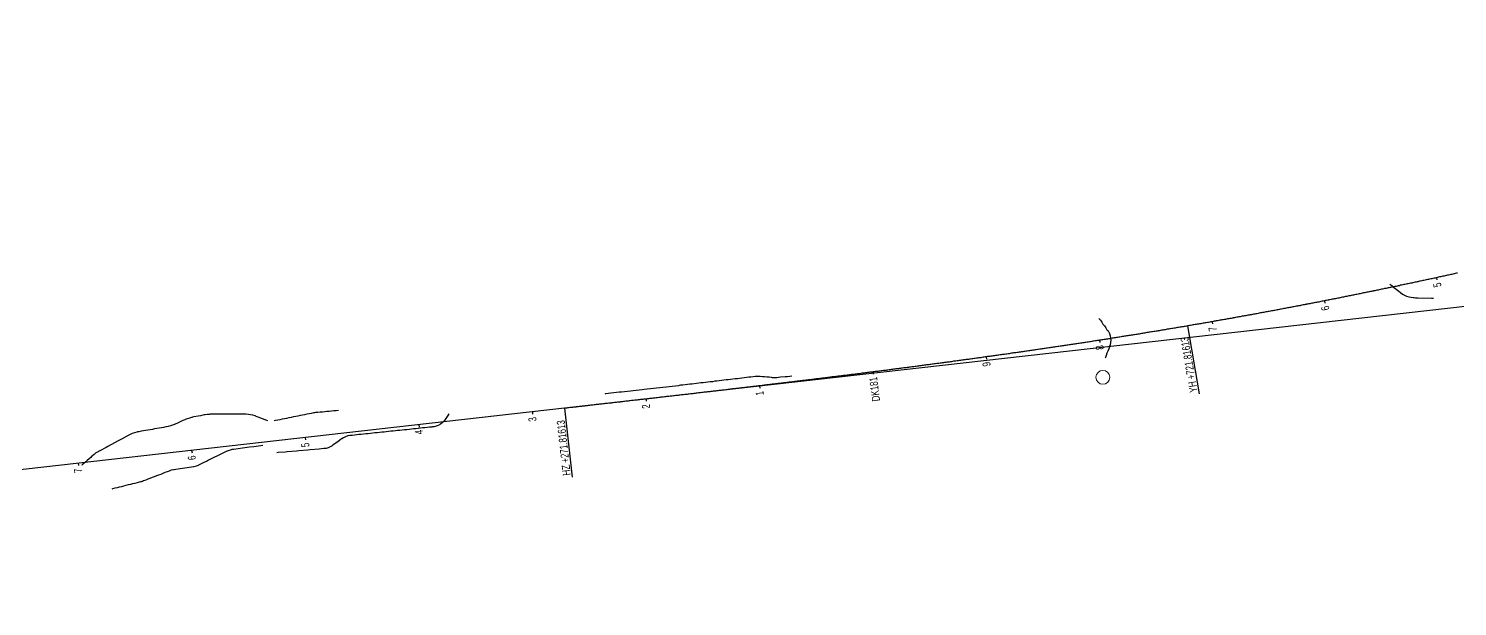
# Model space of a CAD drawing. Header units: millimetres. Extents: x 497834 to 621495, y 3353175 to 3430424.
# Drawn here: x 512347 to 513597, y 3363492 to 3363998 of the extents above; entities that cross this region are included whole.
import ezdxf

# ---------------------------------------------------------------- set-up
doc = ezdxf.new("R2010")
doc.units = ezdxf.units.MM
for name, color, linetype in [('DK改路中线', 7, 'Continuous'), ('dl6', 7, 'Continuous'), ('房屋圆', 7, 'Continuous'), ('沪乍杭打线-0.0-200.8段-施工系转设计系成果-2000坐标系-左线_中线_交点', 7, 'Continuous'), ('沪乍杭打线-0.0-200.8段-施工系转设计系成果-2000坐标系-左线_五大桩', 7, 'Continuous'), ('沪乍杭打线-0.0-200.8段-施工系转设计系成果-2000坐标系-左线_里程', 7, 'Continuous')]:
    doc.layers.add(name, color=color, linetype=linetype)
doc.styles.add('PM_LC', font='slromans.shx', dxfattribs={"width": 0.75, "bigfont": 'hztxt.shx'})
doc.styles.add('PM_QX', font='slromans.shx', dxfattribs={"width": 0.75, "bigfont": 'hztxt.shx'})

msp = doc.modelspace()

# ---------------------------------------------------------------- linework, layer by layer
at = {"layer": 'DK改路中线', "color": 3, "linetype": 'Continuous', "ltscale": 2}
msp.add_lwpolyline([(513537.6, 3363774.3), (513539.2, 3363773.1), (513540.8, 3363771.8), (513545.5, 3363768.1), (513547, 3363766.9, 0.160676), (513547, 3363766.9), (513548.6, 3363765.7), (513550.4, 3363764.7), (513552.2, 3363763.9), (513554.1, 3363763.3), (513556.1, 3363762.8), (513558, 3363762.6), (513558.7, 3363762.6), (513560, 3363762.5), (513562, 3363762.4), (513574, 3363762), (513575.8, 3363762)], format="xyb", dxfattribs=at)
at = {"layer": 'DK改路中线', "color": 3, "linetype": 'Continuous', "ltscale": 2, "flags": 128}
for points in [[(513283.1, 3363744.3), (513284.3, 3363742.7), (513285.5, 3363741), (513286.6, 3363739.4), (513287.8, 3363737.8), (513289, 3363736.2), (513290.1, 3363734.5), (513290.6, 3363733.9, -0.252989), (513291.3, 3363732.9), (513292.2, 3363731.1), (513292.9, 3363729.2), (513293.3, 3363727.3), (513293.4, 3363725.3), (513293.3, 3363723.3), (513292.9, 3363721.3), (513292.4, 3363719.7), (513292.3, 3363719.4), (513291.6, 3363717.6), (513290.9, 3363715.7), (513290.1, 3363713.8), (513289.4, 3363712), (513288.7, 3363710.1), (513288.5, 3363709.7)], [(513014.5, 3363693.7), (513012.5, 3363693.5), (513010.5, 3363693.3), (513008.5, 3363693.1), (513004.5, 3363692.8), (513002.6, 3363692.6), (513001.3, 3363692.5, -0.045405), (513000.6, 3363692.4), (512998.6, 3363692.4), (512997.6, 3363692.5), (512996.6, 3363692.6), (512994.6, 3363692.8), (512992.6, 3363692.9), (512990.6, 3363693.1), (512988.6, 3363693.3), (512986.6, 3363693.5), (512986.4, 3363693.5, 0.052304), (512984.6, 3363693.6), (512982.6, 3363693.5), (512982.2, 3363693.5), (512980.6, 3363693.3), (512978.6, 3363693), (512976.7, 3363692.8), (512974.7, 3363692.6), (512972.7, 3363692.3), (512970.7, 3363692.1), (512968.7, 3363691.9), (512966.7, 3363691.6), (512964.7, 3363691.4), (512962.8, 3363691.2), (512960.8, 3363690.9), (512958.8, 3363690.7), (512956.8, 3363690.5), (512954.8, 3363690.2), (512952.8, 3363690), (512950.8, 3363689.8), (512948.9, 3363689.5), (512946.9, 3363689.3), (512944.9, 3363689), (512942.9, 3363688.8), (512940.9, 3363688.6), (512938.9, 3363688.3), (512936.9, 3363688.1), (512934.9, 3363687.9), (512933, 3363687.6), (512931, 3363687.4), (512929, 3363687.2), (512927, 3363686.9), (512925, 3363686.7), (512923, 3363686.5), (512921, 3363686.2), (512919.1, 3363686), (512917.1, 3363685.8), (512915.9, 3363685.6, -0.001165), (512915.8, 3363685.6), (512915.1, 3363685.5), (512885.3, 3363682.2), (512883.3, 3363681.9), (512865.4, 3363679.9), (512863.4, 3363679.7), (512851.5, 3363678.3), (512850.8, 3363678.2)], [(512617.7, 3363663.7), (512615.7, 3363663.5), (512613.7, 3363663.4), (512611.7, 3363663.2), (512609.7, 3363663), (512607.7, 3363662.8), (512605.7, 3363662.6), (512603.7, 3363662.4), (512601.7, 3363662.3), (512599.7, 3363662.1), (512597.8, 3363661.9), (512597.5, 3363661.9, 0.026652), (512596, 3363661.6), (512594, 3363661.2), (512592, 3363660.8), (512590.1, 3363660.5), (512588.1, 3363660.1), (512586.2, 3363659.7), (512584.2, 3363659.3), (512582.2, 3363658.9), (512580.3, 3363658.5), (512578.3, 3363658.1), (512576.3, 3363657.7), (512574.4, 3363657.3), (512572.4, 3363656.9), (512570.5, 3363656.5), (512568.5, 3363656.1), (512566.5, 3363655.7), (512564.6, 3363655.3), (512562.6, 3363654.9), (512561.4, 3363654.7)], [(512556, 3363654.7), (512554.1, 3363655.4), (512552.2, 3363656.1), (512550.4, 3363656.8), (512548.5, 3363657.6), (512546.6, 3363658.3), (512545.8, 3363658.6, 0.093047), (512544.8, 3363659), (512542.8, 3363659.6), (512540.9, 3363660), (512538.9, 3363660.3), (512536.9, 3363660.5), (512534.9, 3363660.6), (512534.9, 3363660.6), (512506.9, 3363660.5), (512506, 3363660.5, 0.048616), (512504.9, 3363660.4), (512502.9, 3363660.3), (512501, 3363660), (512500.2, 3363659.9), (512499, 3363659.6), (512497, 3363659.2), (512495.1, 3363658.8), (512491.2, 3363658.1), (512489.9, 3363657.8, 0.056641), (512489.2, 3363657.7), (512487.3, 3363657.2), (512485.4, 3363656.5), (512483.5, 3363655.8), (512483.4, 3363655.7), (512481.7, 3363654.9), (512479.9, 3363654.1), (512478, 3363653.3), (512476.2, 3363652.5), (512474.5, 3363651.7, -0.063025), (512474.4, 3363651.6), (512472.5, 3363650.9), (512470.7, 3363650.3), (512468.7, 3363649.7), (512467.3, 3363649.5), (512466.8, 3363649.4), (512464.8, 3363649), (512462.8, 3363648.7), (512460.8, 3363648.3), (512458.9, 3363648), (512456.9, 3363647.6), (512454.9, 3363647.3), (512453, 3363647), (512451, 3363646.6), (512449, 3363646.3), (512447.1, 3363645.9), (512445.1, 3363645.6), (512443.1, 3363645.2), (512442.9, 3363645.2, 0.081436), (512441.2, 3363644.8), (512439.2, 3363644.3), (512437.3, 3363643.7), (512435.5, 3363642.9), (512433.8, 3363642), (512433.7, 3363642), (512428.4, 3363639.1), (512426.7, 3363638.2), (512424.9, 3363637.2), (512416.1, 3363632.4), (512414.4, 3363631.5), (512409.1, 3363628.6), (512407.8, 3363627.9, 0.061908), (512407.4, 3363627.6), (512405.6, 3363626.6), (512404, 3363625.4), (512402.5, 3363624.2), (512401.8, 3363623.6), (512401, 3363622.8), (512399.5, 3363621.5), (512398, 3363620.1), (512396.6, 3363618.8), (512395.1, 3363617.4), (512393.6, 3363616.1), (512393.1, 3363615.6)], [(512714.4, 3363661), (512713.3, 3363659.4), (512712.2, 3363657.7), (512711.1, 3363656), (512711, 3363656, -0.223334), (512709.9, 3363654.5), (512708.5, 3363653), (512706.9, 3363651.8), (512705.1, 3363650.8), (512703.3, 3363650.1), (512701.4, 3363649.5), (512700.1, 3363649.4), (512699.4, 3363649.3), (512697.4, 3363649.1), (512695.4, 3363648.9), (512693.4, 3363648.7), (512691.4, 3363648.5), (512689.4, 3363648.3), (512687.4, 3363648), (512685.5, 3363647.8), (512683.5, 3363647.6), (512681.5, 3363647.4), (512679.5, 3363647.2), (512677.5, 3363647), (512675.5, 3363646.8), (512673.5, 3363646.6), (512671.5, 3363646.4), (512669.5, 3363646.2), (512667.6, 3363646), (512665.6, 3363645.8), (512663.6, 3363645.6), (512661.6, 3363645.3), (512659.6, 3363645.1), (512657.6, 3363644.9), (512655.6, 3363644.7), (512653.6, 3363644.5), (512651.6, 3363644.3), (512649.7, 3363644.1), (512647.7, 3363643.9), (512645.7, 3363643.7), (512643.7, 3363643.5), (512641.7, 3363643.3), (512639.7, 3363643.1), (512637.7, 3363642.9), (512635.7, 3363642.7), (512633.7, 3363642.4), (512631.8, 3363642.2), (512629.8, 3363642), (512628, 3363641.8, 0.130972), (512627.8, 3363641.8), (512625.8, 3363641.5), (512623.9, 3363640.8), (512622.1, 3363640), (512620.8, 3363639.1), (512620.4, 3363638.9), (512618.8, 3363637.7), (512617.2, 3363636.5), (512614, 3363634.2), (512612.5, 3363633.2, -0.135263), (512612.3, 3363633), (512610.6, 3363632), (512608.8, 3363631.2), (512606.9, 3363630.6), (512605.1, 3363630.4), (512604.9, 3363630.4), (512602.9, 3363630.2), (512600.9, 3363630), (512592.9, 3363629.3), (512590.9, 3363629.1), (512583, 3363628.4), (512581, 3363628.3), (512573, 3363627.6), (512571, 3363627.4), (512565, 3363626.9), (512563.7, 3363626.8)], [(512551.7, 3363633.1), (512549.8, 3363632.9), (512547.8, 3363632.6), (512545.8, 3363632.3), (512543.8, 3363632.1), (512539.8, 3363631.6), (512537.9, 3363631.3), (512535.9, 3363631), (512533.9, 3363630.8), (512529.9, 3363630.3), (512527.9, 3363630), (512526, 3363629.7), (512525, 3363629.6, 0.081512), (512524, 3363629.4), (512522.1, 3363628.9), (512520.4, 3363628.2), (512520.2, 3363628.1), (512518.4, 3363627.3), (512516.6, 3363626.4), (512514.8, 3363625.5), (512513, 3363624.6), (512511.2, 3363623.7), (512509.4, 3363622.9), (512507.6, 3363622), (512505.8, 3363621.1), (512504.1, 3363620.2), (512502.3, 3363619.3), (512500.5, 3363618.5), (512496.9, 3363616.7), (512495.2, 3363615.9, -0.076998), (512495.1, 3363615.8), (512493.2, 3363615.1), (512491.3, 3363614.6), (512490.8, 3363614.5), (512489.3, 3363614.3), (512483.4, 3363613.4), (512481.4, 3363613.1), (512475.4, 3363612.2), (512473.9, 3363612, 0.054312), (512473.5, 3363611.9), (512471.5, 3363611.5), (512470.7, 3363611.2), (512469.7, 3363610.8), (512467.8, 3363610.1), (512465.9, 3363609.4), (512464, 3363608.6), (512462.2, 3363607.9), (512460.3, 3363607.2), (512458.4, 3363606.5), (512456.6, 3363605.8), (512454.7, 3363605.1), (512452.8, 3363604.4), (512451, 3363603.6), (512449.1, 3363602.9), (512447.2, 3363602.2), (512446.2, 3363601.8, -0.030037), (512445.4, 3363601.5), (512444.5, 3363601.3), (512443.4, 3363601), (512441.5, 3363600.5), (512439.5, 3363600), (512437.6, 3363599.6), (512435.7, 3363599.1), (512433.7, 3363598.6), (512431.8, 3363598.1), (512429.8, 3363597.6), (512427.9, 3363597.1), (512426, 3363596.6), (512424, 3363596.2), (512422.1, 3363595.7), (512420.1, 3363595.2), (512419.5, 3363595)]]:
    msp.add_lwpolyline(points, format="xyb", dxfattribs=at)
at = {"layer": 'dl6', "color": 3, "linetype": 'Continuous', "ltscale": 2, "flags": 128}
msp.add_lwpolyline([(513596.7, 3363784), (513596.6, 3363784), (513595.8, 3363783.8), (513594.8, 3363783.6), (513593.8, 3363783.4), (513592.8, 3363783.2), (513591.9, 3363782.9), (513591.7, 3363782.9), (513590.9, 3363782.7), (513589.9, 3363782.5), (513588.9, 3363782.3), (513588, 3363782.1), (513587, 3363781.9), (513586.8, 3363781.8), (513586, 3363781.7), (513585, 3363781.4), (513584, 3363781.2), (513583.1, 3363781), (513582.1, 3363780.8), (513581.9, 3363780.8), (513581.1, 3363780.6), (513580.1, 3363780.4), (513579.2, 3363780.2), (513578.2, 3363780), (513577.2, 3363779.7), (513577, 3363779.7), (513576.2, 3363779.5), (513575.3, 3363779.3), (513574.3, 3363779.1), (513573.3, 3363778.9), (513572.3, 3363778.7), (513572.2, 3363778.6), (513571.3, 3363778.5), (513570.4, 3363778.3), (513569.4, 3363778), (513568.4, 3363777.8), (513567.4, 3363777.6), (513567.3, 3363777.6), (513566.5, 3363777.4), (513565.5, 3363777.2), (513564.5, 3363777), (513563.5, 3363776.8), (513562.5, 3363776.6), (513562.4, 3363776.5), (513561.6, 3363776.4), (513560.6, 3363776.2), (513559.6, 3363776), (513558.6, 3363775.7), (513557.7, 3363775.5), (513557.5, 3363775.5), (513556.7, 3363775.3), (513555.7, 3363775.1), (513554.7, 3363774.9), (513553.7, 3363774.7), (513552.8, 3363774.5), (513552.6, 3363774.5), (513551.8, 3363774.3), (513550.8, 3363774.1), (513549.8, 3363773.9), (513548.8, 3363773.7), (513547.9, 3363773.5), (513547.7, 3363773.4), (513546.9, 3363773.3), (513545.9, 3363773), (513544.9, 3363772.8), (513544, 3363772.6), (513543, 3363772.4), (513542.8, 3363772.4), (513542, 3363772.2), (513541, 3363772), (513540, 3363771.8), (513539.1, 3363771.6), (513538.1, 3363771.4), (513537.9, 3363771.4), (513537.1, 3363771.2), (513536.1, 3363771), (513535.1, 3363770.8), (513534.2, 3363770.6), (513533.2, 3363770.4), (513533, 3363770.4), (513532.2, 3363770.2), (513531.2, 3363770), (513530.2, 3363769.8), (513529.3, 3363769.6), (513528.3, 3363769.4), (513528.1, 3363769.3), (513527.3, 3363769.2), (513526.3, 3363769), (513525.4, 3363768.8), (513524.4, 3363768.6), (513523.4, 3363768.4), (513523.2, 3363768.3), (513522.4, 3363768.2), (513521.4, 3363768), (513520.5, 3363767.8), (513519.5, 3363767.6), (513518.5, 3363767.4), (513518.3, 3363767.3), (513517.5, 3363767.2), (513516.5, 3363767), (513515.6, 3363766.8), (513514.6, 3363766.6), (513513.6, 3363766.4), (513513.4, 3363766.3), (513512.6, 3363766.2), (513511.6, 3363766), (513510.7, 3363765.8), (513509.7, 3363765.6), (513508.7, 3363765.4), (513508.5, 3363765.3), (513507.7, 3363765.2), (513506.7, 3363765), (513505.8, 3363764.8), (513504.8, 3363764.6), (513503.8, 3363764.4), (513503.6, 3363764.3), (513502.8, 3363764.2), (513501.8, 3363764), (513500.9, 3363763.8), (513499.9, 3363763.6), (513498.9, 3363763.4), (513498.7, 3363763.4), (513497.9, 3363763.2), (513496.9, 3363763), (513496, 3363762.8), (513495, 3363762.6), (513494, 3363762.4), (513493.8, 3363762.4), (513493, 3363762.2), (513492, 3363762), (513491, 3363761.8), (513490.1, 3363761.6), (513489.1, 3363761.4), (513488.9, 3363761.4), (513488.1, 3363761.3), (513487.1, 3363761.1), (513486.1, 3363760.9), (513485.2, 3363760.7), (513484.2, 3363760.5), (513484, 3363760.4), (513483.2, 3363760.3), (513482.2, 3363760.1), (513481.2, 3363759.9), (513480.3, 3363759.7), (513479.3, 3363759.5), (513479.1, 3363759.5), (513478.3, 3363759.3), (513477.3, 3363759.1), (513476.3, 3363758.9), (513475.3, 3363758.7), (513474.4, 3363758.6), (513474.2, 3363758.5), (513473.4, 3363758.4), (513472.4, 3363758.2), (513471.4, 3363758), (513470.4, 3363757.8), (513469.5, 3363757.6), (513469.3, 3363757.6), (513468.5, 3363757.4), (513467.5, 3363757.2), (513466.5, 3363757), (513465.5, 3363756.8), (513464.5, 3363756.7), (513464.4, 3363756.6), (513463.6, 3363756.5), (513462.6, 3363756.3), (513461.6, 3363756.1), (513460.6, 3363755.9), (513459.6, 3363755.7), (513459.5, 3363755.7), (513458.7, 3363755.5), (513457.7, 3363755.3), (513456.7, 3363755.1), (513455.7, 3363755), (513454.7, 3363754.8), (513454.6, 3363754.7), (513453.7, 3363754.6), (513452.8, 3363754.4), (513451.8, 3363754.2), (513450.8, 3363754), (513449.8, 3363753.8), (513449.7, 3363753.8), (513448.8, 3363753.6), (513447.9, 3363753.5), (513446.9, 3363753.3), (513445.9, 3363753.1), (513444.9, 3363752.9), (513444.7, 3363752.9), (513443.9, 3363752.7), (513442.9, 3363752.5), (513442, 3363752.4), (513441, 3363752.2), (513440, 3363752), (513439.8, 3363752), (513439, 3363751.8), (513438, 3363751.6), (513437, 3363751.4), (513436.1, 3363751.2), (513435.1, 3363751.1), (513434.9, 3363751), (513434.1, 3363750.9), (513433.1, 3363750.7), (513432.1, 3363750.5), (513431.1, 3363750.3), (513430.2, 3363750.2), (513430, 3363750.1), (513429.2, 3363750), (513428.2, 3363749.8), (513427.2, 3363749.6), (513426.2, 3363749.4), (513425.2, 3363749.2), (513425.1, 3363749.2), (513424.3, 3363749.1), (513423.3, 3363748.9), (513422.3, 3363748.7), (513421.3, 3363748.5), (513420.3, 3363748.3), (513420.2, 3363748.3), (513419.3, 3363748.2), (513418.4, 3363748), (513417.4, 3363747.8), (513416.4, 3363747.6), (513415.4, 3363747.4), (513415.2, 3363747.4), (513414.4, 3363747.3), (513413.4, 3363747.1), (513412.5, 3363746.9), (513411.5, 3363746.7), (513410.5, 3363746.5), (513410.3, 3363746.5), (513409.5, 3363746.4), (513408.5, 3363746.2), (513407.5, 3363746), (513406.5, 3363745.8), (513405.6, 3363745.7), (513405.4, 3363745.6), (513404.6, 3363745.5), (513403.6, 3363745.3), (513402.6, 3363745.1), (513401.6, 3363745), (513400.6, 3363744.8), (513400.5, 3363744.7), (513399.7, 3363744.6), (513398.7, 3363744.4), (513397.7, 3363744.2), (513396.7, 3363744.1), (513395.7, 3363743.9), (513395.6, 3363743.9), (513394.7, 3363743.7), (513393.8, 3363743.5), (513392.8, 3363743.4), (513391.8, 3363743.2), (513390.8, 3363743), (513390.6, 3363743), (513389.8, 3363742.8), (513388.8, 3363742.7), (513387.8, 3363742.5), (513386.9, 3363742.3), (513385.9, 3363742.2), (513385.7, 3363742.1), (513384.9, 3363742), (513383.9, 3363741.8), (513382.9, 3363741.6), (513381.9, 3363741.5), (513381, 3363741.3), (513380.8, 3363741.3), (513380, 3363741.1), (513379, 3363740.9), (513378, 3363740.8), (513377, 3363740.6), (513376, 3363740.4), (513375.9, 3363740.4), (513375, 3363740.3), (513374.1, 3363740.1), (513373.1, 3363739.9), (513372.1, 3363739.7), (513371.1, 3363739.6), (513370.9, 3363739.5), (513370.1, 3363739.4), (513369.1, 3363739.2), (513368.1, 3363739.1), (513367.2, 3363738.9), (513366.2, 3363738.7), (513366, 3363738.7), (513365.2, 3363738.6), (513364.2, 3363738.4), (513363.2, 3363738.2), (513362.2, 3363738.1), (513361.2, 3363737.9), (513361.1, 3363737.9), (513360.6, 3363737.8), (513359.6, 3363737.6), (513358.6, 3363737.4), (513357.6, 3363737.3), (513356.7, 3363737.1), (513355.7, 3363736.9), (513354.7, 3363736.8), (513353.7, 3363736.6), (513352.7, 3363736.4), (513351.7, 3363736.3), (513350.7, 3363736.1), (513349.8, 3363735.9), (513348.8, 3363735.8), (513347.8, 3363735.6), (513346.8, 3363735.4), (513345.8, 3363735.3), (513344.8, 3363735.1), (513343.8, 3363734.9), (513342.8, 3363734.8), (513341.9, 3363734.6), (513340.9, 3363734.5), (513339.9, 3363734.3), (513338.9, 3363734.1), (513337.9, 3363734), (513336.9, 3363733.8), (513335.9, 3363733.6), (513335, 3363733.5), (513334, 3363733.3), (513333, 3363733.1), (513332, 3363733), (513331, 3363732.8), (513330, 3363732.7), (513329, 3363732.5), (513328, 3363732.3), (513327.1, 3363732.2), (513326.1, 3363732), (513325.1, 3363731.9), (513324.1, 3363731.7), (513323.1, 3363731.5), (513322.1, 3363731.4), (513321.1, 3363731.2), (513320.2, 3363731.1), (513319.2, 3363730.9), (513318.2, 3363730.7), (513317.2, 3363730.6), (513316.2, 3363730.4), (513315.2, 3363730.3), (513314.2, 3363730.1), (513313.2, 3363729.9), (513312.3, 3363729.8), (513311.3, 3363729.6), (513310.3, 3363729.5), (513309.3, 3363729.3), (513308.3, 3363729.1), (513307.3, 3363729), (513306.3, 3363728.8), (513305.3, 3363728.7), (513304.4, 3363728.5), (513303.4, 3363728.4), (513302.4, 3363728.2), (513301.4, 3363728), (513300.4, 3363727.9), (513299.4, 3363727.7), (513298.4, 3363727.6), (513297.4, 3363727.4), (513296.5, 3363727.3), (513295.5, 3363727.1), (513294.5, 3363727), (513293.5, 3363726.8), (513292.5, 3363726.6), (513291.5, 3363726.5), (513290.5, 3363726.3), (513289.5, 3363726.2), (513288.6, 3363726), (513287.6, 3363725.9), (513286.6, 3363725.7), (513285.6, 3363725.6), (513284.6, 3363725.4), (513283.6, 3363725.3), (513282.6, 3363725.1), (513281.6, 3363724.9), (513280.6, 3363724.8), (513279.7, 3363724.6), (513278.7, 3363724.5), (513277.7, 3363724.3), (513276.7, 3363724.2), (513275.7, 3363724), (513274.7, 3363723.9), (513273.7, 3363723.7), (513272.7, 3363723.6), (513271.7, 3363723.4), (513270.8, 3363723.3), (513269.8, 3363723.1), (513268.8, 3363723), (513267.8, 3363722.8), (513266.8, 3363722.7), (513265.8, 3363722.5), (513264.8, 3363722.4), (513263.8, 3363722.2), (513262.9, 3363722.1), (513261.9, 3363721.9), (513260.9, 3363721.8), (513259.9, 3363721.6), (513258.9, 3363721.5), (513257.9, 3363721.3), (513256.9, 3363721.2), (513255.9, 3363721), (513254.9, 3363720.9), (513254, 3363720.7), (513253, 3363720.6), (513252, 3363720.4), (513251, 3363720.3), (513250, 3363720.1), (513249, 3363720), (513248, 3363719.8), (513247, 3363719.7), (513246, 3363719.5), (513245.1, 3363719.4), (513244.1, 3363719.2), (513243.1, 3363719.1), (513242.1, 3363719), (513241.1, 3363718.8), (513240.1, 3363718.7), (513239.1, 3363718.5), (513238.1, 3363718.4), (513237.1, 3363718.2), (513236.1, 3363718.1), (513235.2, 3363717.9), (513234.2, 3363717.8), (513233.2, 3363717.6), (513232.2, 3363717.5), (513231.2, 3363717.4), (513230.2, 3363717.2), (513229.2, 3363717.1), (513228.2, 3363716.9), (513227.2, 3363716.8), (513226.3, 3363716.6), (513225.3, 3363716.5), (513224.3, 3363716.3), (513223.3, 3363716.2), (513222.3, 3363716.1), (513221.3, 3363715.9), (513220.3, 3363715.8), (513219.3, 3363715.6), (513218.3, 3363715.5), (513217.3, 3363715.3), (513216.4, 3363715.2), (513215.4, 3363715.1), (513214.4, 3363714.9), (513213.4, 3363714.8), (513212.4, 3363714.6), (513211.4, 3363714.5), (513210.4, 3363714.3), (513209.4, 3363714.2), (513208.4, 3363714.1), (513207.4, 3363713.9), (513206.5, 3363713.8), (513205.5, 3363713.6), (513204.5, 3363713.5), (513203.5, 3363713.4), (513202.5, 3363713.2), (513201.5, 3363713.1), (513200.5, 3363712.9), (513199.5, 3363712.8), (513198.5, 3363712.7), (513197.5, 3363712.5), (513196.6, 3363712.4), (513195.6, 3363712.2), (513194.6, 3363712.1), (513193.6, 3363712), (513192.6, 3363711.8), (513191.6, 3363711.7), (513190.6, 3363711.5), (513189.6, 3363711.4), (513188.6, 3363711.3), (513187.6, 3363711.1), (513186.7, 3363711), (513185.7, 3363710.9), (513184.7, 3363710.7), (513183.7, 3363710.6), (513182.7, 3363710.4), (513181.7, 3363710.3), (513180.7, 3363710.2), (513179.7, 3363710), (513178.7, 3363709.9), (513177.7, 3363709.8), (513176.7, 3363709.6), (513175.8, 3363709.5), (513174.8, 3363709.3), (513173.8, 3363709.2), (513172.8, 3363709.1), (513171.8, 3363708.9), (513170.8, 3363708.8), (513169.8, 3363708.7), (513168.8, 3363708.5), (513167.8, 3363708.4), (513166.8, 3363708.3), (513165.9, 3363708.1), (513164.9, 3363708), (513163.9, 3363707.8), (513162.9, 3363707.7), (513161.9, 3363707.6), (513160.9, 3363707.4), (513159.9, 3363707.3), (513158.9, 3363707.2), (513157.9, 3363707), (513156.9, 3363706.9), (513155.9, 3363706.8), (513155, 3363706.6), (513154, 3363706.5), (513153, 3363706.4), (513152, 3363706.2), (513151, 3363706.1), (513150, 3363706), (513149, 3363705.8), (513148, 3363705.7), (513147, 3363705.6), (513146, 3363705.4), (513145, 3363705.3), (513144.1, 3363705.2), (513143.1, 3363705), (513142.1, 3363704.9), (513141.1, 3363704.8), (513140.1, 3363704.6), (513139.1, 3363704.5), (513138.1, 3363704.4), (513137.1, 3363704.2), (513136.1, 3363704.1), (513135.1, 3363704), (513134.1, 3363703.8), (513133.1, 3363703.7), (513132.2, 3363703.6), (513131.2, 3363703.5), (513130.2, 3363703.3), (513129.2, 3363703.2), (513128.2, 3363703.1), (513127.2, 3363702.9), (513126.2, 3363702.8), (513125.2, 3363702.7), (513124.2, 3363702.5), (513123.2, 3363702.4), (513122.2, 3363702.3), (513121.2, 3363702.1), (513120.3, 3363702), (513119.3, 3363701.9), (513118.3, 3363701.8), (513117.3, 3363701.6), (513116.3, 3363701.5), (513115.3, 3363701.4), (513114.3, 3363701.2), (513113.3, 3363701.1), (513112.3, 3363701), (513111.3, 3363700.9), (513110.3, 3363700.7), (513109.3, 3363700.6), (513108.4, 3363700.5), (513107.4, 3363700.3), (513106.4, 3363700.2), (513105.4, 3363700.1), (513104.4, 3363700), (513103.4, 3363699.8), (513102.4, 3363699.7), (513101.4, 3363699.6), (513100.4, 3363699.4), (513099.4, 3363699.3), (513098.4, 3363699.2), (513097.4, 3363699.1), (513096.5, 3363698.9), (513095.5, 3363698.8), (513094.5, 3363698.7), (513093.5, 3363698.6), (513092.5, 3363698.4), (513091.5, 3363698.3), (513090.5, 3363698.2), (513089.5, 3363698), (513088.5, 3363697.9), (513087.5, 3363697.8), (513086.5, 3363697.7), (513085.5, 3363697.5), (513084.6, 3363697.4), (513083.6, 3363697.3), (513082.6, 3363697.2), (513081.6, 3363697), (513080.6, 3363696.9), (513079.6, 3363696.8), (513078.6, 3363696.7), (513077.6, 3363696.5), (513076.6, 3363696.4), (513075.6, 3363696.3), (513074.6, 3363696.2), (513073.6, 3363696), (513072.6, 3363695.9), (513071.7, 3363695.8), (513070.7, 3363695.7), (513069.7, 3363695.5), (513068.7, 3363695.4), (513067.7, 3363695.3), (513066.7, 3363695.2), (513065.7, 3363695), (513064.7, 3363694.9), (513063.7, 3363694.8), (513062.7, 3363694.7), (513061.7, 3363694.5), (513060.7, 3363694.4), (513059.7, 3363694.3), (513058.8, 3363694.2), (513057.8, 3363694), (513056.8, 3363693.9), (513055.8, 3363693.8), (513054.8, 3363693.7), (513053.8, 3363693.6), (513052.8, 3363693.4), (513051.8, 3363693.3), (513050.8, 3363693.2), (513049.8, 3363693.1), (513048.8, 3363692.9), (513047.8, 3363692.8), (513046.8, 3363692.7), (513045.9, 3363692.6), (513044.9, 3363692.5), (513043.9, 3363692.3), (513042.9, 3363692.2), (513041.9, 3363692.1), (513040.9, 3363692), (513039.9, 3363691.8), (513038.9, 3363691.7), (513037.9, 3363691.6), (513036.9, 3363691.5), (513035.9, 3363691.4), (513034.9, 3363691.2), (513033.9, 3363691.1), (513033, 3363691), (513032, 3363690.9), (513031, 3363690.7), (513030, 3363690.6), (513029, 3363690.5), (513028, 3363690.4), (513027, 3363690.3), (513026, 3363690.1), (513025, 3363690), (513024, 3363689.9), (513023, 3363689.8), (513022, 3363689.7), (513021, 3363689.5), (513020, 3363689.4), (513019.1, 3363689.3), (513018.1, 3363689.2), (513017.1, 3363689.1), (513016.1, 3363688.9), (513015.1, 3363688.8), (513014.1, 3363688.7), (513013.1, 3363688.6), (513012.1, 3363688.5), (513011.1, 3363688.3), (513010.1, 3363688.2), (513009.1, 3363688.1), (513008.1, 3363688), (513007.1, 3363687.9), (513006.1, 3363687.7), (513005.2, 3363687.6), (513004.2, 3363687.5), (513003.2, 3363687.4), (513002.2, 3363687.3), (513001.2, 3363687.1), (513000.2, 3363687), (512999.2, 3363686.9), (512998.2, 3363686.8), (512997.2, 3363686.7), (512996.2, 3363686.6), (512995.2, 3363686.4), (512994.2, 3363686.3), (512993.2, 3363686.2), (512992.2, 3363686.1), (512991.3, 3363686), (512990.3, 3363685.8), (512989.3, 3363685.7), (512988.3, 3363685.6), (512987.3, 3363685.5), (512986.3, 3363685.4), (512985.3, 3363685.3), (512984.3, 3363685.1), (512983.3, 3363685), (512982.3, 3363684.9), (512981.3, 3363684.8), (512980.3, 3363684.7), (512979.3, 3363684.5), (512978.3, 3363684.4), (512977.4, 3363684.3), (512976.4, 3363684.2), (512975.4, 3363684.1), (512974.4, 3363684), (512973.4, 3363683.8), (512972.4, 3363683.7), (512971.4, 3363683.6), (512970.4, 3363683.5), (512969.4, 3363683.4), (512968.4, 3363683.3), (512967.4, 3363683.1), (512966.4, 3363683), (512965.4, 3363682.9), (512964.4, 3363682.8), (512963.4, 3363682.7), (512962.5, 3363682.6), (512961.5, 3363682.4), (512960.5, 3363682.3), (512959.5, 3363682.2), (512958.5, 3363682.1), (512957.5, 3363682), (512956.5, 3363681.9), (512955.5, 3363681.7), (512954.5, 3363681.6), (512953.5, 3363681.5), (512952.5, 3363681.4), (512951.5, 3363681.3), (512950.5, 3363681.2), (512949.5, 3363681), (512948.5, 3363680.9), (512947.6, 3363680.8), (512946.6, 3363680.7), (512945.6, 3363680.6), (512944.6, 3363680.5), (512943.6, 3363680.4), (512942.6, 3363680.2), (512941.6, 3363680.1), (512940.6, 3363680), (512939.6, 3363679.9), (512938.6, 3363679.8), (512937.6, 3363679.7), (512936.6, 3363679.5), (512935.6, 3363679.4), (512934.6, 3363679.3), (512933.6, 3363679.2), (512932.7, 3363679.1), (512931.7, 3363679), (512930.7, 3363678.9), (512929.7, 3363678.7), (512928.7, 3363678.6), (512927.7, 3363678.5), (512926.7, 3363678.4), (512925.7, 3363678.3), (512924.7, 3363678.2), (512923.7, 3363678.1), (512922.7, 3363677.9), (512921.7, 3363677.8), (512920.7, 3363677.7), (512919.7, 3363677.6), (512918.7, 3363677.5), (512917.8, 3363677.4), (512916.8, 3363677.2), (512915.8, 3363677.1), (512914.8, 3363677), (512913.8, 3363676.9), (512912.8, 3363676.8), (512911.8, 3363676.7), (512910.8, 3363676.6), (512909.8, 3363676.4), (512908.8, 3363676.3), (512907.8, 3363676.2), (512906.8, 3363676.1), (512905.8, 3363676), (512904.8, 3363675.9), (512903.8, 3363675.8), (512902.9, 3363675.7), (512901.9, 3363675.5), (512900.9, 3363675.4), (512899.9, 3363675.3), (512898.9, 3363675.2), (512897.9, 3363675.1), (512896.9, 3363675), (512895.9, 3363674.9), (512894.9, 3363674.7), (512893.9, 3363674.6), (512892.9, 3363674.5), (512891.9, 3363674.4), (512890.9, 3363674.3), (512889.9, 3363674.2), (512888.9, 3363674.1), (512888, 3363673.9), (512887, 3363673.8), (512886, 3363673.7), (512885, 3363673.6), (512884, 3363673.5), (512883, 3363673.4), (512882, 3363673.3), (512881, 3363673.2), (512880, 3363673), (512879, 3363672.9), (512878, 3363672.8), (512877, 3363672.7), (512876, 3363672.6), (512875, 3363672.5), (512874, 3363672.4), (512873, 3363672.2), (512872.1, 3363672.1), (512871.1, 3363672), (512870.1, 3363671.9), (512869.1, 3363671.8), (512868.1, 3363671.7), (512867.1, 3363671.6), (512866.1, 3363671.5), (512865.1, 3363671.3), (512864.1, 3363671.2), (512863.1, 3363671.1), (512862.1, 3363671), (512861.1, 3363670.9), (512860.1, 3363670.8), (512859.1, 3363670.7), (512858.1, 3363670.6), (512857.1, 3363670.4), (512856.2, 3363670.3), (512855.2, 3363670.2), (512854.2, 3363670.1), (512853.2, 3363670), (512852.2, 3363669.9), (512851.2, 3363669.8), (512850.2, 3363669.7), (512849.2, 3363669.5), (512848.2, 3363669.4), (512847.2, 3363669.3), (512846.2, 3363669.2), (512845.2, 3363669.1), (512844.2, 3363669), (512843.2, 3363668.9), (512842.2, 3363668.7), (512841.3, 3363668.6), (512840.3, 3363668.5), (512839.3, 3363668.4), (512838.3, 3363668.3), (512837.3, 3363668.2), (512836.3, 3363668.1), (512835.3, 3363668), (512834.3, 3363667.8), (512833.3, 3363667.7), (512832.3, 3363667.6), (512831.3, 3363667.5), (512830.3, 3363667.4), (512829.3, 3363667.3), (512828.3, 3363667.2), (512827.3, 3363667.1), (512826.3, 3363666.9), (512825.4, 3363666.8), (512824.4, 3363666.7), (512823.4, 3363666.6), (512822.4, 3363666.5), (512821.4, 3363666.4), (512820.4, 3363666.3), (512819.4, 3363666.2), (512818.4, 3363666), (512817.4, 3363665.9), (512816.4, 3363665.8), (512815.4, 3363665.7), (511283.9, 3363492.4)], dxfattribs=at)
at = {"layer": '房屋圆', "lineweight": 0}
msp.add_circle((513286.5, 3363692.8), 6.02, dxfattribs=at)
at = {"layer": '沪乍杭打线-0.0-200.8段-施工系转设计系成果-2000坐标系-左线_中线_交点', "color": 6, "linetype": 'Continuous', "ltscale": 2}
msp.add_line((515750.5, 3363998), (512815.4, 3363665.7), dxfattribs=at)
at = {"layer": '沪乍杭打线-0.0-200.8段-施工系转设计系成果-2000坐标系-左线_五大桩', "color": 5, "linetype": 'Continuous', "ltscale": 2}
for p, q in [((513360.6, 3363737.8), (513370.7, 3363678.4)), ((512815.4, 3363665.7), (512822.2, 3363605.4))]:
    msp.add_line(p, q, dxfattribs=at)
at = {"layer": '沪乍杭打线-0.0-200.8段-施工系转设计系成果-2000坐标系-左线_里程', "color": 5, "linetype": 'Continuous', "ltscale": 2}
for p, q in [((513578.3, 3363780), (513578.8, 3363778)), ((513480.4, 3363759.7), (513480.8, 3363757.8)), ((513382.1, 3363741.5), (513382.4, 3363739.5)), ((513283.4, 3363725.2), (513283.7, 3363723.2)), ((513184.5, 3363710.7), (513184.8, 3363708.7)), ((513085.4, 3363697.5), (513085.6, 3363695.5)), ((512986.1, 3363685.3), (512986.3, 3363683.4)), ((512787.4, 3363662.5), (512787.6, 3363660.6)), ((512886.8, 3363673.8), (512887, 3363671.8)), ((512688.1, 3363651.3), (512688.3, 3363649.3)), ((512588.7, 3363640), (512588.9, 3363638.1)), ((512489.3, 3363628.8), (512489.6, 3363626.8)), ((512390, 3363617.6), (512390.2, 3363615.6))]:
    msp.add_line(p, q, dxfattribs=at)

# ---------------------------------------------------------------- texts
at = {"layer": '沪乍杭打线-0.0-200.8段-施工系转设计系成果-2000坐标系-左线_五大桩', "color": 5, "style": 'PM_QX', "width": 0.75}
for s, rotation, p in [('YH +721.81613', 99.6737, (513369.4, 3363680.2)), ('HZ +271.81613', 96.4582, (512821, 3363607.3))]:
    msp.add_text(s, height=7, rotation=rotation, dxfattribs=at).set_placement(p)
at = {"layer": '沪乍杭打线-0.0-200.8段-施工系转设计系成果-2000坐标系-左线_里程', "color": 2, "style": 'PM_LC', "width": 0.75}
for s, rotation, p in [('5', 102.2674, (513582.9, 3363772.4)), ('6', 101.0981, (513484.8, 3363752)), ('7', 99.9288, (513386.3, 3363733.7)), ('8', 98.8245, (513287.5, 3363717.4)), ('9', 97.9277, (513188.4, 3363702.8)), ('DK181', 97.2435, (513091.6, 3363672.2)), ('1', 96.772, (512989.9, 3363677.3)), ('2', 96.513, (512890.5, 3363665.8)), ('3', 96.4582, (512791.1, 3363654.5)), ('4', 96.4582, (512691.8, 3363643.3)), ('5', 96.4582, (512592.4, 3363632)), ('6', 96.4582, (512493.1, 3363620.8)), ('7', 96.4582, (512393.7, 3363609.5))]:
    msp.add_text(s, height=7, rotation=rotation, dxfattribs=at).set_placement(p)

doc.saveas('drawing.dxf')
